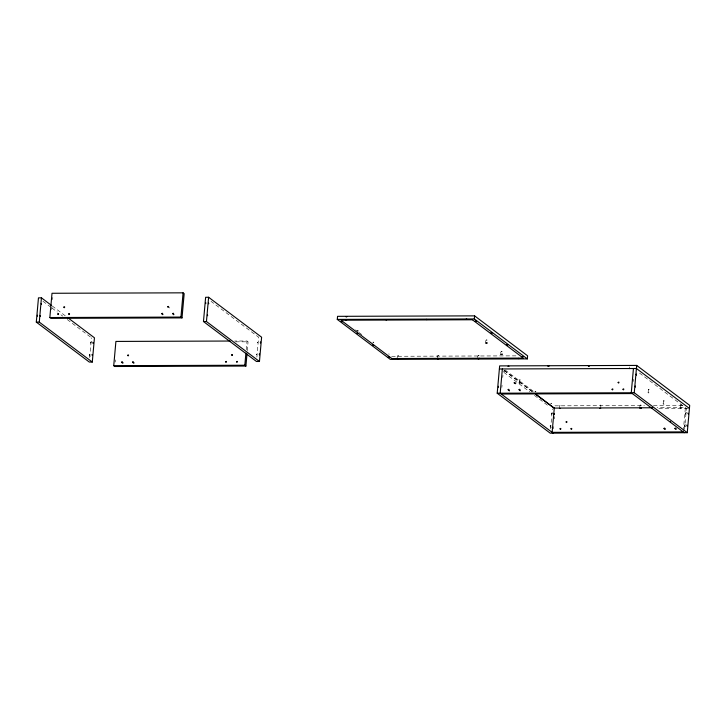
<?xml version="1.0" encoding="UTF-8"?>
<svg xmlns="http://www.w3.org/2000/svg" width="726" height="726" viewBox="0 0 726 726"><rect width="100%" height="100%" fill="white"/><g stroke="black" fill="none" stroke-linecap="round" stroke-linejoin="round"><path stroke-width="0.54" stroke-dasharray="3.63 2.72" d="M51.709 309.521L51.909 307.325M52.599 299.602L52.798 297.397M89.697 357.646L91.467 337.799M115.207 362.092L115.407 359.887M246.205 349.805L246.985 340.984L234.562 341.029M247.276 350.613L248.065 341.801L246.985 340.984M256.868 357.074L258.637 337.227L211.021 301.344M397.494 358.889C395.933 355.704 399.972 354.079 398.638 357.936M437.551 358.753C436.181 354.315 440.718 354.66 438.595 358.816M477.935 358.617C476.565 354.179 481.102 354.524 478.988 358.68M485.885 343.053C484.605 338.643 488.925 338.915 486.937 343.117M500.958 354.415C499.597 349.977 504.125 350.322 502.011 354.479M501.857 387.412L502.056 385.207M502.746 377.484L502.946 375.278M519.008 382.992L519.762 379.825L520.333 379.988L520.052 383.092L519.008 382.992L520.061 383.065M550.607 428.757L552.377 408.92M553.593 428.748L553.784 426.543M554.473 418.829L554.673 416.624M559.592 408.448C558.212 403.211 562.714 406.224 559.864 405.371M600.701 408.375C601.645 402.612 598.596 406.115 600.974 405.308M629.215 368.962L629.397 366.92M633.435 381.449L633.635 379.244M640.033 408.175C638.753 403.756 643.073 404.037 641.085 408.239M647.991 392.575C649.906 384.208 647.483 394.89 648.98 392.739M663.065 403.937C665.07 395.534 662.439 406.115 664.063 404.101M680.09 408.039L680.843 404.863L681.415 405.026L681.133 408.139L680.09 408.039L681.133 408.103M683.302 430.799L685.371 407.649L657.048 407.74M684.573 429.402L686.442 408.457L637.936 371.894M398.819 355.885L397.766 355.813M487.2 340.077L486.184 340.013M520.324 380.025L519.308 379.961M641.348 405.199L640.332 405.135M649.298 389.635L648.282 389.572M664.372 400.997L663.355 400.933M681.415 405.026L680.389 404.999M554.328 413.439C550.09 411.833 550.117 416.125 554.337 414.492M93.418 342.318C89.18 340.721 89.198 345.013 93.427 343.38M169.675 308.06L169.739 307.334M550.335 426.443C550.753 423.167 548.429 429.365 553.266 426.452M687.404 412.976C684.554 411.352 684.573 415.68 687.413 414.038M684.4 425.98C684.691 423.576 683.112 427.705 686.342 425.999M357.192 330.33L358.236 330.43L357.619 330.521M438.867 355.776L437.823 355.676M479.251 355.64L478.207 355.54M502.274 351.438L501.23 351.339M90.441 343.389L90.441 342.336M89.38 355.35C89.915 352.019 87.447 358.29 92.356 355.341M551.361 414.501L551.352 413.448M685.426 414.047L685.417 412.985M372.901 342.118L373.908 342.245L372.946 342.245M388.573 353.934L389.354 354.152M550.852 403.447L551.678 403.611L550.816 403.647M235.632 341.837L248.065 341.801M391.686 356.285L518.536 355.849M554.918 405.834L644.398 405.525M653.454 405.498L682.903 405.398M658.845 408.547L689.428 408.448M684.4 424.964L686.333 424.937M503.681 371.086L504.379 371.285L503.635 371.313M505.042 369.951L534.69 392.303M504.153 370.314L532.902 391.976M503.998 370.441L532.539 391.958M503.871 372.356L529.926 391.986M534.418 395.371L547.885 405.525M355.522 329.876L358.217 331.909M359.116 332.59L361.811 334.613M52.227 305.973L65.703 316.128M42.952 301.245L51.038 307.334M51.936 308.015L57.327 312.071M60.92 314.785L62.717 316.137M67.209 319.522L90.569 337.127M256.36 354.116L256.541 354.778L256.36 354.116M257.431 342.155L257.612 342.817L257.431 342.155M534.962 391.704L536.006 391.804L534.998 391.677"/><path stroke-width="1.09" d="M67.5 317.48L94.444 337.79L92.284 362.047L89.307 362.056L36.3 322.108L38.469 297.86L41.446 297.841L51.328 305.292M92.284 362.047L39.277 322.099L41.446 297.841M49.849 317.534L52.009 293.277L183.097 292.832L184.177 293.64L182.008 317.897L50.929 318.342L49.849 317.534L180.937 317.08L182.008 317.897M246.985 353.925L245.905 366.049L114.817 366.494L113.737 365.686L115.906 341.429L230.042 341.038M180.937 317.08L183.097 292.832M203.471 321.536L205.63 297.288L208.616 297.27L261.614 337.218L259.454 361.475L256.469 361.484L203.471 321.536L206.447 321.527L259.454 361.475M206.447 321.527L208.616 297.27M245.905 366.049L244.825 365.242L245.905 353.108M337.281 319.413L337.554 316.336L474.595 315.864L527.602 355.813L527.33 358.889L390.279 359.361L337.281 319.413L474.323 318.941L527.33 358.889M474.323 318.941L474.595 315.864M497.21 393.22L499.651 365.895L636.693 365.423L689.7 405.371L687.259 432.696L550.217 433.168L497.21 393.22L634.261 392.748L687.259 432.696M502.356 368.953L500.196 393.211L553.194 433.159M554.283 408.094L552.123 432.351L683.202 431.897M633.444 368.509L631.275 392.766L684.282 432.714M634.261 392.748L636.693 365.423M507.973 366.276L508.962 366.267M515.26 383.727L515.805 383.219M205.776 303.613L205.812 302.778M554.283 413.457L554.292 414.473M509.28 390.325L509.298 390.942M520.197 390.289L520.152 390.797M670.143 421.443L670.633 422.187M37.398 315.175L37.398 316.191M162.96 314.186L162.787 314.676M123.021 362.61L122.776 363.309M173.886 314.149L173.75 314.766M133.947 362.573L133.775 363.381M665.343 428.921L665.061 429.493M676.269 428.875L675.988 429.456M498.408 387.303L498.408 386.286M559.719 408.366L560.345 408.384M36.3 322.108L39.277 322.099M113.737 365.686L244.825 365.242M499.379 368.971L636.421 368.499L689.428 408.448M501.267 394.018L632.355 393.574M553.956 408.094L652.601 407.758M600.701 408.375L599.74 408.384M535.597 394.009L554.464 408.23M536.115 394.645L553.058 407.422M40.248 315.538L40.429 316.2L40.248 315.538M41.318 303.577L41.5 304.248L41.318 303.577M92.175 354.669L92.356 355.341L92.175 354.669M93.237 342.717L93.427 343.38L93.237 342.717M207.418 314.966L207.6 315.628L207.418 314.966M208.48 303.005L208.661 303.677L208.48 303.005M259.345 354.097L259.527 354.769L259.345 354.097M260.407 342.146L260.589 342.808L260.407 342.146M635.223 386.187L635.404 386.858L635.223 386.187M636.294 374.235L636.475 374.897L636.294 374.235M687.15 425.327L687.331 425.99L687.15 425.327M688.221 413.375L688.402 414.038L688.221 413.375M341.238 321.591L342.282 321.691L341.238 321.591M345.848 316.645L346.892 316.745L345.894 316.618M345.576 319.721L346.62 319.821L345.576 319.721M356.911 333.406L357.963 333.506L356.911 333.406M372.583 345.222L373.636 345.322L372.629 345.195M385.624 319.585L386.677 319.685L385.624 319.585M388.265 357.029L389.308 357.128L388.301 357.001M397.503 358.862L398.547 358.962L397.539 358.825M426.017 319.449L427.06 319.549L426.017 319.449M437.551 358.726L438.595 358.816L437.551 358.726M466.065 319.313L467.108 319.413L466.11 319.286M475.303 321.137L476.347 321.237L475.348 321.11M477.935 358.58L478.988 358.68L477.935 358.58M485.885 343.017L486.937 343.117L485.885 343.017M490.976 332.953L492.028 333.043L490.976 332.953M500.967 354.379L502.011 354.479L500.967 354.379M506.648 344.759L507.701 344.859L506.648 344.759M517.992 358.444L519.036 358.544L517.992 358.444M522.33 356.575L523.373 356.675L522.366 356.548M548.003 366.067L549.047 366.167L548.039 366.04M588.387 365.931L589.43 366.031L588.432 365.904M640.042 408.139L641.085 408.239L640.042 408.139M57.799 313.959C58.261 315.901 59.36 312.579 57.799 313.959M63.87 307.107C64.333 309.049 65.431 305.728 63.87 307.107M68.716 313.922C69.179 315.864 70.286 312.543 68.716 313.922M121.687 362.111C122.149 364.053 123.257 360.731 121.687 362.111M127.758 355.259C128.221 357.201 129.328 353.88 127.758 355.259M132.613 362.074C133.076 364.016 134.174 360.695 132.613 362.074M161.735 313.605C162.197 315.547 163.305 312.216 161.735 313.605M167.806 306.753C168.269 308.695 169.376 305.374 167.806 306.753M172.661 313.568C173.124 315.511 174.231 312.18 172.661 313.568M225.632 361.757C226.095 363.699 227.193 360.377 225.632 361.757M231.703 354.905C232.166 356.847 233.264 353.526 231.703 354.905M236.549 361.72C237.012 363.662 238.119 360.341 236.549 361.72M508.136 389.635C508.599 391.577 509.706 388.256 508.136 389.635M514.208 382.784C514.67 384.726 515.778 381.404 514.208 382.784M519.063 389.599C519.526 391.541 520.633 388.219 519.063 389.599M560.064 428.776C560.526 430.718 561.634 427.387 560.064 428.776M566.135 421.924C566.598 423.866 567.705 420.535 566.135 421.924M570.99 428.739C571.453 430.681 572.56 427.351 570.99 428.739M612.082 389.281C612.544 391.223 613.652 387.902 612.082 389.281M618.153 382.43C618.616 384.372 619.723 381.05 618.153 382.43M623.008 389.245C623.471 391.187 624.569 387.856 623.008 389.245M664.009 428.413C664.471 430.364 665.579 427.033 664.009 428.413M674.935 428.376C675.398 430.327 676.496 426.997 674.935 428.376M472.417 319.767L341.002 320.211L391.849 358.535L523.274 358.09L472.417 319.767"/></g></svg>
